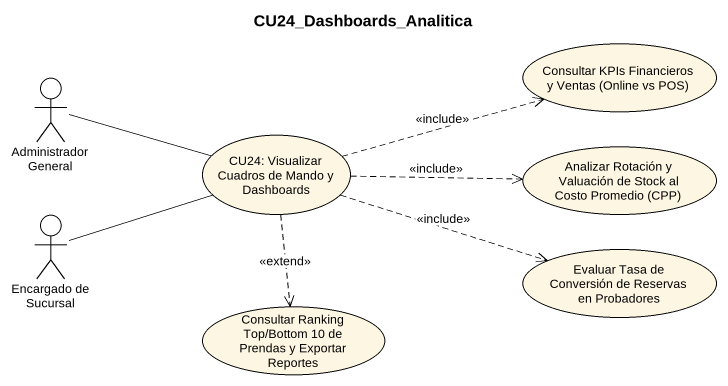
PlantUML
@startuml
title CU24_Dashboards_Analitica
usecase "Consultar KPIs Financieros y Ventas (Online vs POS)" as Consultar_KPIs_Financieros
actor "Administrador General" as Administrador_General
usecase "CU24: Visualizar Cuadros de Mando y Dashboards" as CU24_Visualizar_Cuadros_de
usecase "Analizar Rotación y Valuación de Stock al Costo Promedio (CPP)" as Analizar_Rotación_y
actor "Encargado de Sucursal" as Encargado_de_Sucursal
usecase "Evaluar Tasa de Conversión de Reservas en Probadores" as Evaluar_Tasa_de_Conversión
usecase "Consultar Ranking Top/Bottom 10 de Prendas y Exportar Reportes" as Consultar_Ranking_Top
Administrador_General -right- CU24_Visualizar_Cuadros_de
Administrador_General -right- CU24_Visualizar_Cuadros_de
CU24_Visualizar_Cuadros_de .right.> Consultar_KPIs_Financieros : <<include>>
CU24_Visualizar_Cuadros_de .right.> Analizar_Rotación_y : <<include>>
CU24_Visualizar_Cuadros_de .right.> Evaluar_Tasa_de_Conversión : <<include>>
CU24_Visualizar_Cuadros_de ..> Consultar_Ranking_Top : <<extend>>
Encargado_de_Sucursal -right- CU24_Visualizar_Cuadros_de
Encargado_de_Sucursal -right- CU24_Visualizar_Cuadros_de
@enduml
